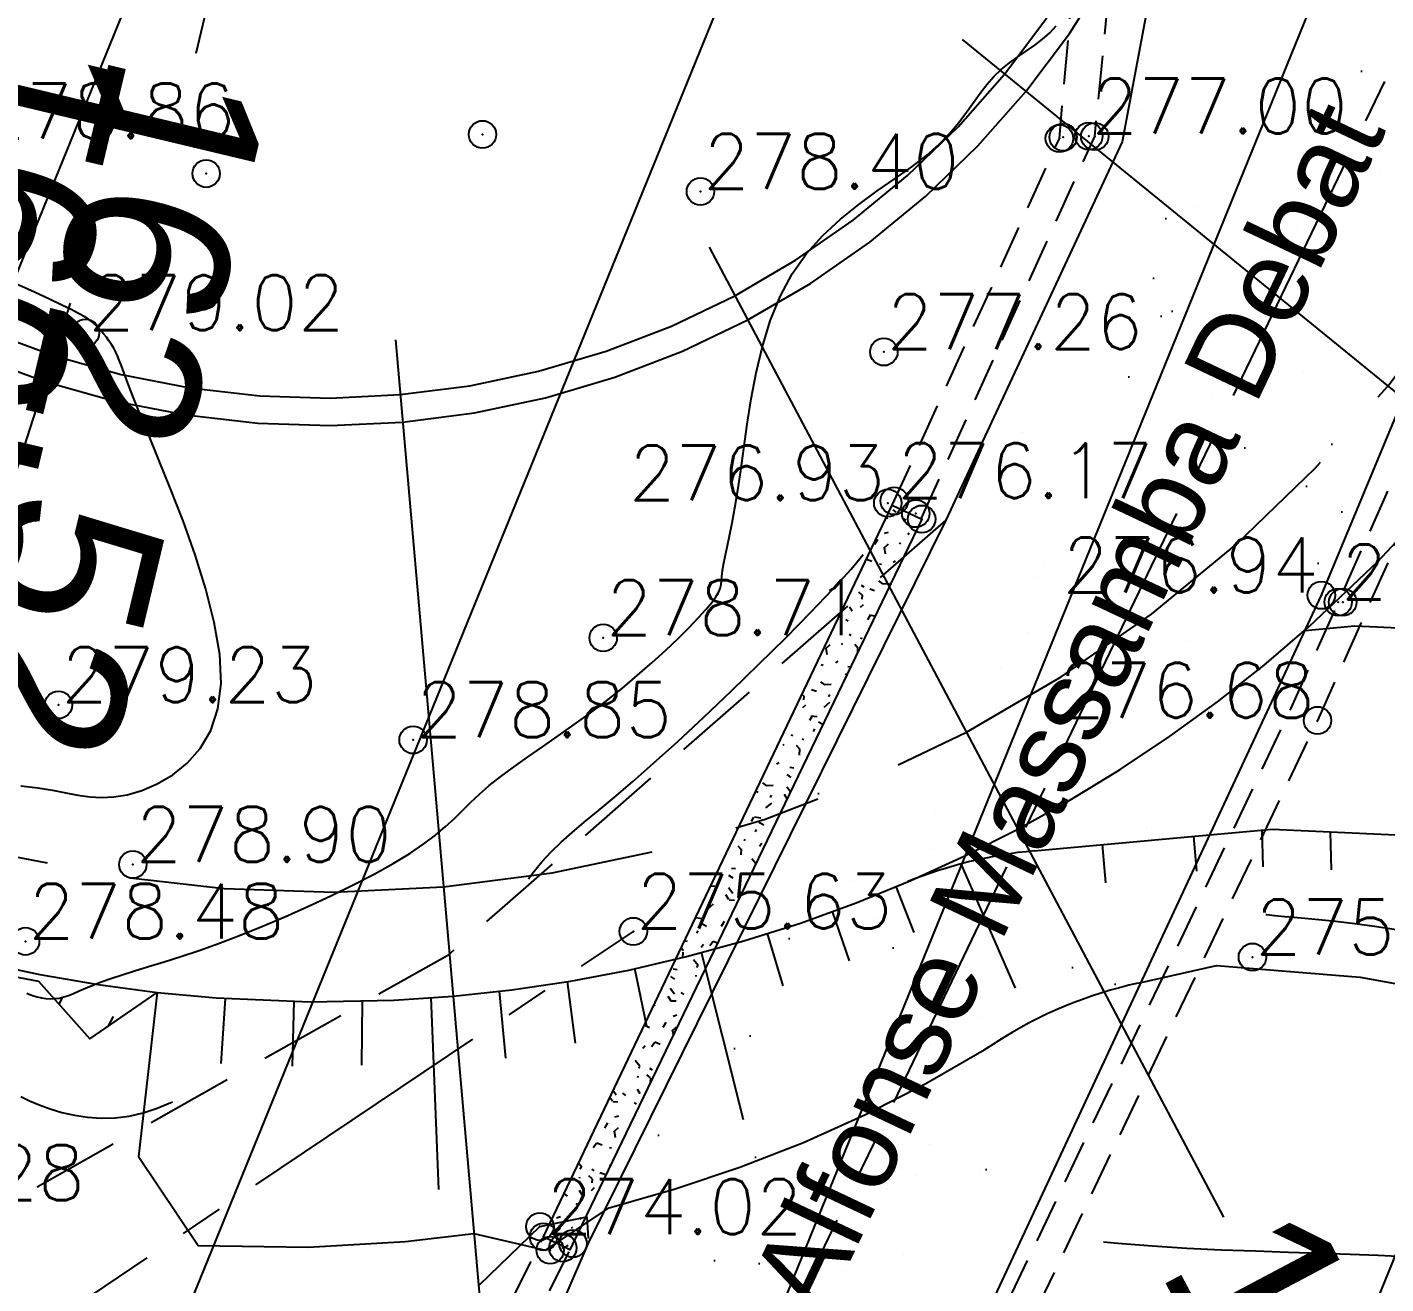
# Model space of a CAD drawing. Header units: millimetres. Extents: x 524954 to 526204, y 9523489 to 9524010.
# Drawn here: x 525196.24 to 525220.98, y 9523728.43 to 9523751.32 of the extents above; entities that cross this region are included whole.
import ezdxf
from ezdxf.enums import TextEntityAlignment as Align

# ---------------------------------------------------------------- set-up
doc = ezdxf.new("R2010")
doc.units = ezdxf.units.MM
doc.header["$PDMODE"] = 32
doc.header["$PDSIZE"] = 0.5
doc.linetypes.add('AXES2', pattern=[28.575000000000003, 19.05, -3.175, 3.175, -3.175])
doc.linetypes.add('CACHE2', pattern=[4.762499999999999, 3.175, -1.5875])
for name, color, linetype in [('Axe_Piste', 3, 'AXES2'), ('Bord_Route_Existante', 6, 'Continuous'), ('Borde_Piste', 7, 'CACHE2'), ('Caniveau', 5, 'CACHE2'), ('CN_01_00', 3, 'Continuous'), ('CN_02_00', 4, 'Continuous'), ('CN_05_00', 6, 'Continuous'), ('Route - Axe Route de la corniche 1 - Tabulations', 7, 'Continuous'), ('Route - Axe Route de la corniche 1 - Textes - Tabulations', 5, 'Continuous'), ('Route - Giratoire 1+ - Restitution en plan - Axe', 1, 'AXES2'), ('Route - Giratoire 1+ - Restitution en plan - GEM_ACC', 7, 'Continuous'), ('Route - Giratoire 1+ - Restitution en plan - GEM_Anneau', 7, 'Continuous'), ('Route - Giratoire 1+ - Restitution en plan - GEM_MRQ', 7, 'Continuous'), ('Route - Giratoire 1+ - Restitution en plan - Talus déblais', 1, 'Continuous'), ('Route - Giratoire 1+ - Restitution en plan - Talus remblais', 94, 'Continuous'), ('Route - Giratoire 1+ - Tabulations', 7, 'Continuous'), ('Route - Giratoire 1+ - Textes - Tabulations', 7, 'Continuous'), ('Route - Route de la corniche de Brazzaville - Restitution en plan - GEM_Trottoir', 7, 'Continuous'), ('Route - Route de la corniche de Brazzaville - Restitution en plan - GEM_VOIE 2', 7, 'Continuous'), ('Route - Route de la corniche de Brazzaville - Restitution en plan - Talus remblais', 94, 'Continuous'), ('Route - Route de la corniche de Brazzaville - Tabulations', 7, 'Continuous'), ('TopoAlt', 3, 'Continuous'), ('TOPOJIS', 7, 'Continuous'), ('Toponomie', 7, 'CACHE2')]:
    doc.layers.add(name, color=color, linetype=linetype)
doc.layers.add('Bord_Route_Existante_POLY3D', color=6, linetype='Continuous', plot=False)
doc.styles.add('Affichages route', font='arial.ttf', dxfattribs={"height": 0.5})
doc.styles.add('Simplex 1.0', font='Simplex.shx', dxfattribs={"width": 0.99, "height": 1})
doc.styles.get("Standard").update_dxf_attribs({"font": 'arial.ttf'})

# ---------------------------------------------------------------- blocks, each defined once
blk = doc.blocks.new('TCPOINT M')
at = {"color": 0}
blk.add_point((0, 0), dxfattribs=at)
at = {"layer": 'TopoAlt', "style": 'Simplex 1.0', "width": 0.99}
blk.add_attdef('ALT', (0.15, 0.15), '', height=1, dxfattribs=at)
blk = doc.blocks.new('MENSURA_TALSYM_7')
at = {"layer": 'Route - Giratoire 1+ - Restitution en plan - Talus déblais'}
for p, q in [((525174.969312462, 9523750.968656797), (525175.317662735, 9523751.047206368)), ((525175.267904593, 9523749.754843492), (525175.655470537, 9523749.853714414)), ((525175.5992795951, 9523748.550591031), (525176.028769059, 9523748.676911462)), ((525176.037292746, 9523747.380881546), (525177.387418521, 9523747.89821946)), ((525176.556294808, 9523746.244070916), (525177.0100174741, 9523746.451486992)), ((525177.1299801681, 9523745.133850701), (525177.591971586, 9523745.371574441)), ((525177.7569752231, 9523744.05282469), (525178.226106125, 9523744.317581734)), ((525178.435775738, 9523743.003521273), (525179.862571793, 9523743.897070318)), ((525179.206471712, 9523742.02088593), (525179.651940318, 9523742.352617871)), ((525180.0928727931, 9523741.141385559), (525180.478605955, 9523741.504428536)), ((525181.0384994, 9523740.324159432), (525181.370092007, 9523740.694012726)), ((525182.0168267101, 9523739.546191765), (525182.876820959, 9523740.660550509)), ((525183.026135565, 9523738.809040817), (525183.2747920931, 9523739.161613505)), ((525184.067948629, 9523738.11829807), (525184.286696253, 9523738.451034302)), ((525185.1188529581, 9523737.44202618), (525185.318373442, 9523737.759296456)), ((525186.206322129, 9523736.8266625), (525186.7143317991, 9523737.750316443)), ((525187.3279678001, 9523736.275696378), (525187.466981653, 9523736.559284639)), ((525188.476721899, 9523735.783803629), (525188.588329501, 9523736.0417412)), ((525189.666807123, 9523735.408113396), (525189.739881158, 9523735.625305666)), ((525190.873578474, 9523735.08222552), (525191.006984866, 9523735.602713749)), ((525192.090623069, 9523734.797691941), (525192.121558507, 9523734.920871232)), ((525193.310297459, 9523734.524318978), (525193.328514104, 9523734.61216369)), ((525194.539505472, 9523734.297277879), (525194.549929478, 9523734.352120861)), ((525195.768584923, 9523734.06954419), (525195.8097456511, 9523734.175597558)), ((525196.8183670341, 9523733.523908745), (525196.882981541, 9523733.638689797)), ((525197.7113212891, 9523733.116239088), (525197.808007951, 9523733.297892818))]:
    blk.add_line(p, q, dxfattribs=at)
blk = doc.blocks.new('MENSURA_TALSYM_9')
at = {"layer": 'Route - Giratoire 1+ - Restitution en plan - Talus remblais'}
for p, q in [((525214.2372648871, 9523733.81015004), (525213.2517307736, 9523736.079170438)), ((525212.393601987, 9523734.824269885), (525212.0682761291, 9523735.666780444)), ((525211.21321488, 9523734.311495075), (525210.90441187, 9523735.211435271)), ((525210.0080936151, 9523733.855813649), (525209.721080728, 9523734.809437115)), ((525209.283120634, 9523731.411885194), (525208.520690895, 9523734.46160415)), ((525207.523858652, 9523733.117444146), (525207.305684441, 9523734.168647163)), ((525204.9535658121, 9523732.538332656), (525204.8405636761, 9523733.758755729)), ((525206.225082036, 9523732.810426876), (525206.0781374121, 9523733.93350364)), ((525199.772377986, 9523732.437573848), (525199.849512361, 9523733.627647076)), ((525201.071564747, 9523732.39492362), (525201.098482201, 9523733.57690915)), ((525202.33436846, 9523732.412877074), (525202.348058665, 9523733.583389632)), ((525203.734348451, 9523730.145633742), (525203.596396609, 9523733.640413685))]:
    blk.add_line(p, q, dxfattribs=at)
blk = doc.blocks.new('MENSURA_TALSYMm_3')
at = {"layer": 'Route - Route de la corniche de Brazzaville - Restitution en plan - Talus remblais'}
for p, q in [((525217.544183222, 9523735.945424473), (525217.4865023601, 9523736.578863434)), ((525218.75268169, 9523736.021026464), (525218.731351932, 9523736.69221926)), ((525219.9948901851, 9523735.971040532), (525219.9794674311, 9523736.659923524))]:
    blk.add_line(p, q, dxfattribs=at)
blk = doc.blocks.new('MENSURA_TALSYMm_5')
at = {"layer": 'Route - Route de la corniche de Brazzaville - Restitution en plan - Talus remblais'}
blk.add_line((525215.887250404, 9523735.734679084), (525215.824163044, 9523736.42749105), dxfattribs=at)

msp = doc.modelspace()

# ---------------------------------------------------------------- hatches: boundary and pattern name
at = {"layer": 'Bord_Route_Existante'}
h = msp.add_hatch(dxfattribs=at)
h.set_pattern_fill('ALEA', color=8, scale=0.5, style=0)
h.set_pattern_definition([(312, (0.5, 0), (5.868885602391415, 1.247470143095462), [0, -3.75]), (67.00000000000001, (-0.25, 0.4330127), (-5.955276907356464, -0.7312160614884506), [0, -6.25]), (153, (-0.25, 0.4330127), (0.3140157386864475, -5.991777206115817), [0, -5]), (180, (-0.25, -0.4330127), (3, -5.19615242), [0, -5]), (74, (-2, 0), (-5.821774355054197, -1.451531374344055), [0, -5]), (286, (-2, 0), (5.821774355054197, -1.451531374344054), [0, -4.999999999999999]), (52.00000000000001, (1, -1.732050805), (-5.941608410316567, 0.8350386040940232), [0, -6.25]), (300.0000000000001, (1, 1.732050805), (5.999999997655989, -1.353315681740241e-09), [0, -5]), (175, (1, 1.732050805), (2.535709570680095, -5.437846719523567), [0, -5]), (114, (0.25, 1.299038105), (-5.967131369737009, 0.6271707807068072), [0, -2.5]), (248, (0.25, -1.299038105), (3.693968849444403, -4.72806452062641), [0, -3.1])])
h.paths.add_polyline_path([(525206.4582227552, 9523729.168545997), (525202.714288, 9523720.534856), (525199.801578, 9523714.652617), (525196.2674486558, 9523706.744260237), (525203.4311679997, 9523703.542898498), (525203.876219, 9523705.398292), (525204.915344, 9523708.693977), (525208.961927, 9523717.669181), (525219.8098036741, 9523740.970629836), (525221.6960786958, 9523745.49585356), (525233.6134012569, 9523750.416829893), (525215.2300835367, 9523758.673228983), (525216.3620884798, 9523756.55465169), (525217.0081055404, 9523753.624884494), (525216.1800603633, 9523749.234097203), (525212.9725171247, 9523742.341415893)])
at = {"layer": 'Caniveau', "linetype": 'ByBlock', "ltscale": 0.25}
h = msp.add_hatch(dxfattribs=at)
h.set_pattern_fill('HAIE', color=256, scale=1.5, angle=15, style=0)
h.set_pattern_definition([(124.29004622, (1.014315321132777, 0.277555445306221), (-15.29321808737699, 22.30173716473923), [0.09050849999999999, -31.69392165]), (176.565051177, (0.2734000339385614, 1.49029159024078), (-1.448888739434873, -0.3882285676520083), [0.09469499999999999, -4.648721490255]), (121.927513064, (0.178847027093413, 1.496014473826991), (-10.84252633718451, 17.28263934204195), [0.10269, -35.95975584045]), (126.250505507, (0.6317444681678392, 0.1692754200684016), (-4.838920317124224, 6.467986561876129), [0.1297425, -28.8400693737]), (43.4429286244, (0.2117214389516253, 0.960681985512507), (13.60840472778521, 12.96384668075138), [0.11664, -40.82539219185]), (98.65980825409997, (0.2291157726450721, 0.8459236757682408), (-0.3882285676543452, 1.448888739434066), [0.11607, -13.46700770721]), (43.07248693589999, (0.8390392026127553, 1.708241233763239), (16.11795363909942, 15.18919255559585), [0.07262550000000001, -25.4273745]), (84.4439547804, (1.253805200792975, 0.4080734297457855), (0.2842030364744699, 4.734894785961169), [0.07305, -12.74295561798]), (137.905242923, (1.256676198207919, 0.4796556019246414), (-4.062463181828207, 3.570209082991356), [0.086475, -30.28621009695]), (150, (1.292590392823972, 0.6264166406068485), (-1.44888873943453, -0.3882285676540293), [0.05441549999999999, -2.066904843555]), (171.250505507, (1.131025406112351, 1.543214680700125), (-25.89981980446587, 3.930564093628943), [0.116805, -40.85269585125]), (59.99999999999999, (0.9733558904969589, 1.487643256878097), (-0.3882285676540293, 1.44888873943453), [0.084633, -2.036687343555]), (63.36646066339999, (1.040991935162185, 1.284600230004374), (7.036392634826778, 14.30870988907014), [0.05141999999999999, -18.0109718682]), (49.6951535312, (1.117811766024614, 1.030939381456026), (11.77128742071937, 14.02450685250895), [0.06757499999999998, -23.64950745119999]), (143.290163192, (0.4227141131837672, 1.609964679275686), (-7.736697795975304, 5.69152942658283), [0.06918, -36.2419753107]), (87.2553283749, (0.7859440271918995, 0.8489961240320115), (1.601192687677162, 34.59315224109711), [0.11217, -39.2610442452]), (130.346175942, (0.7913368164340366, 0.9610086136221903), (-2.225345874747209, 2.509548911215834), [0.08988000000000002, -31.4458140624]), (130.016893478, (1.061386792617589, 0.6973176384955041), (-2.225345874735167, 2.509548911215426), [0.13194, -24.6974780358]), (56.18592516569999, (1.035971811837636, 0.6594494295075605), (1.060660171783924, 1.837117307092976), [0.045405, -15.89981371905]), (78.4349488229, (1.023218579898994, 0.4922618723296436), (-0.3882285676532607, 1.448888739433888), [0.0286695, -3.32543246625]), (146.185925166, (0.6371329119674484, 0.4463615322671519), (-1.83711730709853, 1.060660171774305), [0.090855, -15.85436371905]), (174.44395478, (0.679928983961016, 0.6170490053632213), (-4.734894785959185, 0.2842030365075261), [0.07305299999999998, -12.74295261798]), (34.7988763545, (0.3923339164462272, 0.6992705560124528), (14.38486186310108, 10.06606920187948), [0.05008499999999998, -39.80590576679999]), (131.565051177, (0.5082099809973721, 1.026786317334162), (-1.837117307086112, 1.060660171782422), [0.0286695, -3.32543246625]), (59.99999999999999, (0.6442621723715249, 1.195953445708119), (-0.3882285676540293, 1.44888873943453), [0.0362775, -2.085042843555]), (71.309932474, (0.8486815184965398, 1.126835943909941), (0.6724316041262121, 3.286006046519632), [0.0308685, -5.37745841319]), (146.185925166, (0.6099124859271146, 1.456692562626105), (-1.83711730709853, 1.060660171774305), [0.04546500000000001, -15.89975371905]), (15, (0.215939633061425, 1.222546553254025), (-0.388228567653781, 1.448888739433603), [0.07500000000000001, -1.425]), (161.309932474, (0.03295787337958653, 0.1739058225226952), (-3.286006046519632, 0.6724316041262121), [0.09235499999999999, -5.315971913189999]), (158.130102354, (-0.01632468332505549, 0.7048107033908727), (-5.123123353603653, 1.733091775919808), [0.106836, -7.393164000000001]), (51.3843518158, (-0.1784143205509716, 0.6658513090941064), (4.630869254773938, 5.899580488909486), [0.1008255, -35.30044566359999]), (151.73570459, (-0.1807600657553639, 0.9881047037072369), (-29.0056483458238, 15.52167400838734), [0.09986399999999998, -34.91798858999999]), (40.7099537808, (-0.2125501808166329, 1.33803023999266), (2.509548911212612, 2.225345874739596), [0.13764, -44.81233219125]), (142.405356631, (0.1864690861637321, 0.2945482386728236), (-19.53585877371486, 14.95326793622778), [0.0915, -32.0099018385]), (59.99999999999999, (0.256385042901609, 0.08328624185506335), (-0.3882285676540293, 1.44888873943453), [0.0423165, -2.079003843555]), (168.434948823, (0.157749665920437, 0.6497223708261787), (-1.44888873943321, -0.3882285676557894), [0.0381525, -3.31594946625]), (182.471192291, (0.3046722276069992, 0.2996658409378501), (-7.632672264822882, -0.4922540988550941), [0.11832, -13.710996685935]), (59.99999999999999, (0.03742917891176289, 1.019423394162598), (-0.3882285676540293, 1.44888873943453), [0.1060665, -2.015253843555])])
h.paths.add_polyline_path([(525205.6429442181, 9523729.28372124), (525211.9953949854, 9523742.613729458), (525212.5304619014, 9523742.3587419), (525206.179528375, 9523729.15996207), (525206.1214435637, 9523729.043962937)])

# ---------------------------------------------------------------- linework, layer by layer
at = {"layer": 'Axe_Piste', "ltscale": 0.25, "flags": 128}
for points in [[(525223.3659365363, 9523755.337211141), (525205.865374, 9523718.944309), (525201.810885, 9523709.034909), (525199.485437, 9523702.914356), (525197.325588, 9523695.207496), (525197.178017, 9523686.133457), (525198.690211186, 9523677.842982076)], [(525066.695783, 9523724.396966), (525085.950877, 9523722.773191), (525106.548751, 9523720.679492), (525125.936834, 9523721.608743), (525145.103509, 9523722.078654), (525164.84393, 9523721.170387), (525176.150546, 9523721.611933), (525180.370105, 9523722.004708), (525195.762823, 9523727.110127), (525207.27874, 9523734.846949)]]:
    msp.add_lwpolyline(points, dxfattribs=at)
at = {"layer": 'Bord_Route_Existante', "flags": 128}
msp.add_lwpolyline([(525206.4582227552, 9523729.168545997), (525202.714288, 9523720.534856), (525199.801578, 9523714.652617), (525196.2674486558, 9523706.744260237), (525203.4311679997, 9523703.542898498), (525203.876219, 9523705.398292), (525204.915344, 9523708.693977), (525208.961927, 9523717.669181), (525219.8098036741, 9523740.970629836), (525221.6960786958, 9523745.49585356), (525233.6134012569, 9523750.416829893), (525215.2300835367, 9523758.673228983), (525216.3620884798, 9523756.55465169), (525217.0081055404, 9523753.624884494), (525216.1800603633, 9523749.234097203), (525212.9725171247, 9523742.341415893)], close=True, dxfattribs=at)
at = {"layer": 'Bord_Route_Existante_POLY3D'}
msp.add_polyline3d([(525206.4582227552, 9523729.168545997, 0), (525202.714288, 9523720.534856, 272.86), (525199.801578, 9523714.652617, 271.79), (525198.024143, 9523710.625414, 271.22), (525196.2674486558, 9523706.744260237, 0), (525203.4311679997, 9523703.542898498, 0), (525203.876219, 9523705.398292, 270.94), (525204.915344, 9523708.693977, 271.29), (525208.961927, 9523717.669181, 272.8), (525219.8098036741, 9523740.970629836, 276.94), (525221.6960786958, 9523745.49585356, 277.25), (525233.6134012569, 9523750.416829893, 277.8), (525215.2300835367, 9523758.673228983, 278.32), (525216.3620884798, 9523756.55465169, 0), (525217.0081055404, 9523753.624884494, 0), (525216.1800603633, 9523749.234097203, 0), (525212.9725171247, 9523742.341415893, 0)], close=True, dxfattribs=at)
at = {"layer": 'Borde_Piste', "ltscale": 0.5, "flags": 128}
for points in [[(525212.9725171247, 9523742.341415893), (525203.8982743386, 9523734.410204183), (525194.216733, 9523728.943096), (525187.981996, 9523726.884806), (525179.245037, 9523725.539927), (525165.092498, 9523724.477741), (525145.1005, 9523724.771249), (525125.872337, 9523724.052267), (525107.12561, 9523723.918861), (525086.665061, 9523725.818562), (525067.312809, 9523726.621003)], [(525205.5777327503, 9523729.46857315), (525206.434011653, 9523729.645488515), (525206.4539868067, 9523729.25199135)]]:
    msp.add_lwpolyline(points, dxfattribs=at)
at = {"layer": 'Borde_Piste', "flags": 128}
msp.add_lwpolyline([(525186.2269690343, 9523700.693904238), (525189.026562, 9523705.073607), (525191.598698, 9523709.764767), (525194.644127, 9523714.937934), (525197.803286, 9523720.457816), (525201.261271, 9523725.311828), (525205.5777327503, 9523729.46857315)], dxfattribs=at)
at = {"layer": 'Caniveau', "ltscale": 0.25, "flags": 128}
for points in [[(525212.5230954252, 9523742.362252414), (525215.6824265249, 9523749.327832181), (525216.0886476613, 9523753.45924385), (525215.3420639057, 9523755.852253502), (525214.4576334603, 9523757.798764825), (525213.0850422714, 9523759.336390147), (525209.6626201367, 9523761.361670386), (525205.2335654569, 9523762.824561292), (525198.5246333509, 9523764.527586015), (525180.8000816217, 9523767.043678097), (525180.8000816217, 9523767.043678097), (525161.5595539539, 9523766.927447619), (525152.173934622, 9523766.206072291), (525142.3866041488, 9523765.292199908), (525123.5613439425, 9523764.03137923), (525123.0099126894, 9523763.999593513), (525096.7660088628, 9523764.909616848), (525078.0203341639, 9523767.877902316), (525060.3344871427, 9523772.269114029), (525053.8439844323, 9523774.10969526), (525040.6802884507, 9523777.734405844), (525026.5992667006, 9523781.449258711), (525022.23835139, 9523782.571622737), (525005.1599234111, 9523787.075192153), (524971.8871162329, 9523797.64943072)], [(525211.9953949853, 9523742.613729458), (525215.0386119938, 9523749.293765634), (525215.3962511243, 9523753.333154883), (525214.8873687424, 9523755.404984804), (525213.9755390505, 9523757.186722271), (525212.8106019294, 9523758.664208587), (525209.4183722184, 9523760.747164743), (525205.0645600391, 9523762.245133774), (525198.4077010585, 9523763.934940027), (525180.7388201482, 9523766.443129348), (525180.7388201482, 9523766.443129348), (525161.5905452668, 9523766.324852712), (525152.225089907, 9523765.60502718), (525142.4348060859, 9523764.690879036), (525123.5988551897, 9523763.429342348), (525123.0168315708, 9523763.39579322), (525096.7081717058, 9523764.30806201), (525077.9002643906, 9523767.286201706), (525060.1794847946, 9523771.686086815), (525053.681631686, 9523773.528752476), (525040.5232811804, 9523777.151991148), (525026.4471574506, 9523780.86555182), (525022.0862750582, 9523781.987907374), (525004.991568824, 9523786.495769355), (524971.7044215634, 9523797.074565262)], [(525221.9862043737, 9523745.041155186), (525219.2549101429, 9523738.914001558), (525208.9311107125, 9523717.270370621), (525203.9444512436, 9523705.520280467), (525202.8275803109, 9523698.319224829), (525203.5808243961, 9523689.156106016), (525204.3733551848, 9523684.961239334), (525205.034273, 9523683.01025)], [(525222.4731843369, 9523744.824074687), (525219.739096, 9523738.690653), (525209.41736, 9523717.051348), (525204.461161, 9523705.373032), (525203.364137, 9523698.29994), (525204.109916, 9523689.227633), (525204.89726, 9523685.06022), (525205.515765, 9523683.167634)], [(525188.188076, 9523682.700717), (525190.530845, 9523696.537102), (525194.432338, 9523704.846807), (525199.101779, 9523714.93413), (525201.9334572956, 9523721.89889923), (525205.6339788296, 9523729.26586652)], [(525206.1027341596, 9523729.006599044), (525202.3858873368, 9523721.583815064), (525199.801578, 9523714.652617), (525195.150273, 9523704.593987), (525191.357312, 9523696.20028), (525188.824191, 9523682.262102)]]:
    msp.add_lwpolyline(points, dxfattribs=at)
at = {"layer": 'Caniveau', "linetype": 'ByBlock', "ltscale": 0.25, "flags": 128}
msp.add_lwpolyline([(525205.6429442181, 9523729.28372124), (525211.9953949854, 9523742.613729458), (525212.5304619014, 9523742.3587419), (525206.179528375, 9523729.15996207), (525206.1214435637, 9523729.043962937), (525205.6428838163, 9523729.283594493)], dxfattribs=at)
at = {"layer": 'CN_01_00', "flags": 128}
for points, elevation in [([(525196.1220619808, 9523737.499283653), (525196.4293371288, 9523737.462180095), (525196.6990115446, 9523737.417123225), (525196.9405594108, 9523737.37049033), (525197.1634549106, 9523737.3286587), (525197.3771722264, 9523737.298005622), (525197.5911855414, 9523737.284908384), (525197.814969038, 9523737.295744276), (525198.0579968994, 9523737.336890584), (525198.325717106, 9523737.414410813), (525198.6074728308, 9523737.533113334), (525198.8885810444, 9523737.69749274), (525199.1543587173, 9523737.912043612), (525199.39012282, 9523738.181260543), (525199.5811903233, 9523738.509638121), (525199.7128781978, 9523738.901670933), (525199.770503414, 9523739.361853568), (525199.7445321092, 9523739.890537633), (525199.6460270887, 9523740.471502824), (525199.4912003244, 9523741.08438585), (525199.2962637878, 9523741.708823424), (525199.0774294509, 9523742.32445226), (525198.8509092855, 9523742.91090907), (525198.6329152634, 9523743.447830567), (525198.4396593564, 9523743.914853465), (525198.2836837798, 9523744.296908172), (525198.1628517215, 9523744.600099895), (525198.0713566134, 9523744.835827537), (525198.003391887, 9523745.01549), (525197.9531509738, 9523745.150486186), (525197.9148273052, 9523745.252215), (525197.8826143132, 9523745.332075346), (525197.8507054289, 9523745.401466126), (525197.814387817, 9523745.469752574), (525197.7733235732, 9523745.538165264), (525197.728268526, 9523745.6059011), (525197.6799785042, 9523745.672156988), (525197.6292093362, 9523745.73612983), (525197.5767168509, 9523745.797016533), (525197.5232568766, 9523745.854014004), (525197.4695852421, 9523745.906319141), (525197.4149873919, 9523745.953970259), (525197.3528672345, 9523746.000371294), (525197.2751582941, 9523746.049767582), (525197.173794095, 9523746.106404461), (525197.0407081615, 9523746.174527273), (525196.8678340182, 9523746.258381357), (525196.647105189, 9523746.36221205), (525196.3704551986, 9523746.490264695), (525196.0331781585, 9523746.645172024)], 278.9999999996453), ([(525205.3667825551, 9523735.805633266), (525205.4478875089, 9523735.912775563), (525205.6136495128, 9523736.115022717), (525205.7839136235, 9523736.299501706), (525205.9648093833, 9523736.474277208), (525206.1630359452, 9523736.649904655), (525206.3852924623, 9523736.836939478), (525206.638278088, 9523737.045937104), (525206.9286919752, 9523737.287452966), (525207.2632332771, 9523737.572042491), (525207.6486011471, 9523737.91026111), (525208.0873515335, 9523738.308045661), (525208.5654675645, 9523738.75285864), (525209.0647891642, 9523739.227543956), (525209.5671562564, 9523739.714945506), (525210.0544087647, 9523740.1979072), (525210.508386613, 9523740.65927294), (525210.910929725, 9523741.081886632), (525211.2438780245, 9523741.448592184), (525211.4655564579, 9523741.712677326)], 276.9999999996926), ([(525196.1209626371, 9523731.839309681), (525196.2779407114, 9523731.762000244), (525196.4564751406, 9523731.685860047), (525196.6547047899, 9523731.61414487), (525196.8697243514, 9523731.55051857), (525197.0986285182, 9523731.49864501), (525197.3385119828, 9523731.462188045), (525197.586469438, 9523731.444811538), (525197.8395955767, 9523731.450179346), (525198.0949850916, 9523731.481955329), (525198.3500904384, 9523731.542264953), (525198.6037951239, 9523731.627080103), (525198.855340418, 9523731.730834277), (525198.8849484914, 9523731.744782453)], 276.9999999996926)]:
    msp.add_lwpolyline(points, dxfattribs=dict(at, elevation=elevation))
at = {"layer": 'CN_02_00', "flags": 128}
for points, elevation in [([(525196.2311749737, 9523733.724206856), (525196.2890780319, 9523733.69951274), (525196.353368729, 9523733.676253764), (525196.423104803, 9523733.655618208), (525196.4973439922, 9523733.63879435), (525196.5751440348, 9523733.626970468), (525196.6555626689, 9523733.621334845), (525196.7376576329, 9523733.623075755), (525196.8204866648, 9523733.63338148), (525196.903826136, 9523733.65309499), (525196.99032695, 9523733.681678044), (525197.0833586437, 9523733.718247091), (525197.1862907537, 9523733.76191858), (525197.3024928168, 9523733.81180896), (525197.4353343699, 9523733.867034687), (525197.5881849496, 9523733.926712206), (525197.7644140926, 9523733.989957968), (525197.9667781449, 9523734.056383021), (525198.1955806897, 9523734.127576774), (525198.4505121192, 9523734.205623241), (525198.7312628255, 9523734.29260643), (525199.0375232012, 9523734.39061035), (525199.3689836384, 9523734.501719011), (525199.7253345292, 9523734.628016422), (525200.1062662662, 9523734.771586593), (525200.5099198323, 9523734.933490826), (525200.9282385734, 9523735.110699587), (525201.3516164258, 9523735.299160631), (525201.7704473261, 9523735.494821722), (525202.1751252111, 9523735.693630615), (525202.5560440172, 9523735.89153507), (525202.903597681, 9523736.084482843), (525203.2081801391, 9523736.268421696), (525203.4635245042, 9523736.44042288), (525203.6767205944, 9523736.602051646), (525203.8581974038, 9523736.755996736), (525204.0183839267, 9523736.904946892), (525204.1677091572, 9523737.051590862), (525204.3166020897, 9523737.198617386), (525204.4754917182, 9523737.348715207), (525204.654807037, 9523737.504573073), (525204.862467428, 9523737.668427965), (525205.0963538241, 9523737.840709824), (525205.3518375457, 9523738.021396834), (525205.6242899137, 9523738.210467177), (525205.9090822482, 9523738.407899035), (525206.20158587, 9523738.61367059), (525206.4971720995, 9523738.827760022), (525206.7912122573, 9523739.050145516), (525207.0792186632, 9523739.280004496), (525207.3572676316, 9523739.513311362), (525207.6215764765, 9523739.745239755), (525207.8683625117, 9523739.970963322), (525208.0938430513, 9523740.185655702), (525208.2942354089, 9523740.38449054), (525208.4657568985, 9523740.562641477), (525208.6046248339, 9523740.71528216), (525208.7086517542, 9523740.839489993), (525208.7820310997, 9523740.939957432), (525208.830551536, 9523741.023280703), (525208.8600017288, 9523741.096056024), (525208.8761703435, 9523741.164879618), (525208.8848460456, 9523741.236347709), (525208.8918175009, 9523741.317056514), (525208.9028733749, 9523741.413602257), (525208.922632916, 9523741.531985806), (525208.9510377035, 9523741.675826585), (525208.9868599, 9523741.848148672), (525209.0288716676, 9523742.051976139), (525209.0758451688, 9523742.290333062), (525209.1265525657, 9523742.566243514), (525209.1797660209, 9523742.882731568), (525209.2342576964, 9523743.242821299), (525209.2899721457, 9523743.647133399), (525209.3515434853, 9523744.086675044), (525209.4247782232, 9523744.550050026), (525209.5154828667, 9523745.025862139), (525209.6294639236, 9523745.502715176), (525209.7725279016, 9523745.969212929), (525209.9504813083, 9523746.413959196), (525210.1691306514, 9523746.825557765), (525210.4314293974, 9523747.195397034), (525210.7289188489, 9523747.526003795), (525211.0502872673, 9523747.822689446), (525211.3842229139, 9523748.090765378), (525211.71941405, 9523748.33554299), (525212.0445489372, 9523748.562333677), (525212.348315837, 9523748.776448833), (525212.6194030106, 9523748.983199852), (525212.8495995469, 9523749.186746454), (525213.0430978442, 9523749.386641642), (525213.2071911285, 9523749.581286743), (525213.3491726256, 9523749.769083085), (525213.4763355614, 9523749.948431993), (525213.5959731615, 9523750.117734795), (525213.715378652, 9523750.27539282), (525213.8418452585, 9523750.41980739), (525213.9807035422, 9523750.550236024), (525214.129433405, 9523750.669360997), (525214.283552084, 9523750.780720776), (525214.4385768165, 9523750.887853825), (525214.5900248395, 9523750.994298613), (525214.7334133903, 9523751.1035936), (525214.8642597061, 9523751.219277255), (525214.978081024, 9523751.344888043)], 277.9999999996689), ([(525221.252998857, 9523734.865897307), (525220.8205136708, 9523734.930685496), (525220.422731526, 9523734.983019447), (525220.0671838952, 9523735.024468504), (525219.7614022513, 9523735.056602018), (525219.5102648707, 9523735.081010377), (525219.3080372455, 9523735.099368129), (525219.146331671, 9523735.113370864), (525219.016760443, 9523735.124714172), (525218.9109358569, 9523735.135093642), (525218.8204702084, 9523735.14620486), (525218.8001241044, 9523735.149503967)], 275.9999999997162)]:
    msp.add_lwpolyline(points, dxfattribs=dict(at, elevation=elevation))
at = {"layer": 'CN_05_00', "elevation": 274.9999999997399, "flags": 128}
msp.add_lwpolyline([(525221.3159411865, 9523728.918000976), (525220.8471903886, 9523728.942025643), (525220.3359737355, 9523728.962389464), (525219.787823913, 9523728.980593296), (525219.209559092, 9523728.998706691), (525218.607997443, 9523729.018799206), (525217.9899571365, 9523729.042940399), (525217.3622563434, 9523729.073199823), (525216.7317132343, 9523729.111647038), (525216.1051459798, 9523729.160351595), (525215.8401798218, 9523729.186205328)], dxfattribs=at)
at = {"layer": 'Route - Axe Route de la corniche 1 - Tabulations'}
msp.add_line((525203.9566932131, 9523770.289966287), (525199.308059697, 9523750.837711753), dxfattribs=at)
at = {"layer": 'Route - Giratoire 1+ - Restitution en plan - Axe', "ltscale": 0.5, "flags": 128}
msp.add_lwpolyline([(525226.632376455, 9523760.56383902), (525226.552419113, 9523762.56170637), (525226.3130585391, 9523764.546794185), (525225.915825826, 9523766.506404681), (525225.363261907, 9523768.428003035), (525224.658901305, 9523770.299297579), (525223.807249524, 9523772.108318409), (525222.81375423, 9523773.843493968), (525221.684770402, 9523775.493725054), (525220.4275196841, 9523777.04845582), (525219.050044189, 9523778.497741291), (525217.5611550601, 9523779.832310991), (525215.970376107, 9523781.043628229), (525214.287882886, 9523782.123944702), (525212.524437612, 9523783.066350074), (525210.691320317, 9523783.864816168), (525208.8002566961, 9523784.514235526), (525206.863343102, 9523785.010454081), (525204.892969173, 9523785.350297725), (525202.901738578, 9523785.531592619), (525200.902388397, 9523785.553179096), (525198.907707649, 9523785.414919075), (525196.930455483, 9523785.117696948), (525194.983279565, 9523784.663413923), (525193.0786351761, 9523784.054975862), (525191.228705541, 9523783.296274692), (525189.4453238971, 9523782.392163508), (525187.739897799, 9523781.34842554), (525186.1233361551, 9523780.171737147), (525184.605979442, 9523778.869625121), (525183.197533566, 9523777.450418534), (525181.907007774, 9523775.923195465), (525180.742657027, 9523774.29772493), (525179.711929195, 9523772.584404396), (525178.82141742, 9523770.794193262), (525178.076817938, 9523768.938542774), (525177.4828936451, 9523767.029322762), (525177.043443629, 9523765.078745717), (525176.761278871, 9523763.099288678), (525176.638204262, 9523761.103613414), (525176.67500706, 9523759.104485434), (525176.8714518531, 9523757.114692338), (525177.226282063, 9523755.14696201), (525177.7372279901, 9523753.21388121), (525178.4010213211, 9523751.327815056), (525179.213416047, 9523749.500827938), (525180.1692156111, 9523747.744606337), (525181.2623061601, 9523746.070384078), (525182.485695644, 9523744.48887047), (525183.831558545, 9523743.010181801), (525185.291285933, 9523741.643776637), (525186.8555405351, 9523740.398395305), (525188.51431646, 9523739.282003997), (525190.257003201, 9523738.301743805), (525192.072453512, 9523737.463885052), (525193.949054706, 9523736.773787173), (525195.8748029381, 9523736.23586444), (525197.837379993, 9523735.853557723), (525199.8242320741, 9523735.629312478), (525201.822650108, 9523735.564563112), (525203.8198510411, 9523735.6597238), (525205.803059601, 9523735.914185837), (525207.759590022, 9523736.326321535), (525209.6769271861, 9523736.89349463), (525211.542806678, 9523737.612077152), (525213.3452932381, 9523738.477472628), (525215.072857101, 9523739.484145474), (525216.714447755, 9523740.625656422), (525218.2595646221, 9523741.894703697), (525219.698324227, 9523743.28316973), (525221.021523418, 9523744.782173073), (525222.220698236, 9523746.382125221), (525223.288178054, 9523748.072791941), (525224.217134645, 9523749.843358736), (525225.001625856, 9523751.68250002), (525225.6366336211, 9523753.578451565), (525226.118096058, 9523755.519085752), (525226.3820124391, 9523757.034601333), (525226.552219201, 9523758.563479677), (525226.63237633, 9523760.56133902)], dxfattribs=at)
at = {"layer": 'Route - Giratoire 1+ - Restitution en plan - GEM_ACC', "flags": 128}
msp.add_lwpolyline([(525195.414197057, 9523734.289626474), (525196.469859203, 9523734.061982187), (525197.5337802761, 9523733.876735218), (525198.604258228, 9523733.734181922), (525199.679580524, 9523733.634550355), (525201.394401381, 9523733.564887783), (525202.9173883761, 9523733.594435165), (525203.994849008, 9523733.66739458), (525205.068530187, 9523733.783382572), (525206.136714253, 9523733.942213582), (525207.1976923391, 9523734.14363351), (525208.2497671071, 9523734.387320135), (525209.291255463, 9523734.672883604), (525210.3204912441, 9523734.99986708), (525211.3358278971, 9523735.367747456), (525212.335641096, 9523735.775936205), (525213.318331356, 9523736.22378031), (525214.2823265811, 9523736.710563317), (525215.226084583, 9523737.235506475), (525216.148095553, 9523737.79776999), (525217.046884468, 9523738.396454358), (525217.921013459, 9523739.030601814), (525218.7690841061, 9523739.699197857), (525219.589739675, 9523740.401172873), (525220.830834487, 9523741.57912914), (525221.874319007, 9523742.695885535)], dxfattribs=at)
at = {"layer": 'Route - Giratoire 1+ - Restitution en plan - GEM_Anneau', "flags": 128}
msp.add_lwpolyline([(525195.322827313, 9523745.3178694), (525196.561384101, 9523744.862404801), (525197.832377934, 9523744.507375797), (525199.12767879, 9523744.255053364), (525200.439001164, 9523744.107051503), (525201.7579570661, 9523744.064316921), (525203.076109682, 9523744.127122974), (525204.3850273311, 9523744.29506792), (525205.6763374091, 9523744.567077478), (525206.941779937, 9523744.941411722), (525208.173260402, 9523745.415676188), (525209.362901532, 9523745.9868372), (525210.5030936811, 9523746.65124128), (525211.586543513, 9523747.404638505), (525212.6063206451, 9523748.242209706), (525213.555901985, 9523749.158597289), (525214.429213451, 9523750.147939496), (525215.22066883, 9523751.203907913), (525215.92520551, 9523752.319747949)], dxfattribs=at)
at = {"layer": 'Route - Giratoire 1+ - Restitution en plan - GEM_MRQ', "flags": 128}
msp.add_lwpolyline([(525195.5140257711, 9523745.77986848), (525196.715050536, 9523745.338205839), (525197.9475294041, 9523744.993935289), (525199.203578719, 9523744.74925899), (525200.475164051, 9523744.605742034), (525201.7541515931, 9523744.564302439), (525203.0323601901, 9523744.625205278), (525204.301613668, 9523744.788060982), (525205.553793138, 9523745.05182783), (525206.780888923, 9523745.414818611), (525207.975051798, 9523745.874711426), (525209.1286431961, 9523746.428564528), (525210.234284068, 9523747.072835151), (525211.2849020871, 9523747.803402158), (525212.273776882, 9523748.615592415), (525213.194583029, 9523749.504210673), (525214.041430511, 9523750.463572813), (525214.8089023951, 9523751.48754219)], dxfattribs=at)
at = {"layer": 'Route - Giratoire 1+ - Restitution en plan - Talus déblais', "flags": 128}
msp.add_lwpolyline([(525181.075589363, 9523740.292478684), (525181.982301472, 9523739.571710637), (525182.909652851, 9523738.886271168), (525184.819561312, 9523737.619963938), (525185.798827906, 9523737.037760912), (525186.808549057, 9523736.514684709), (525187.838246351, 9523736.040913517), (525188.886151935, 9523735.618928857), (525191.065368533, 9523735.030432733), (525193.2274975381, 9523734.539612554), (525195.379297859, 9523734.142163867), (525196.446690774, 9523733.943046724), (525197.381980418, 9523732.888323966), (525198.604258228, 9523733.734181922)], dxfattribs=at)
at = {"layer": 'Route - Giratoire 1+ - Restitution en plan - Talus remblais', "flags": 128}
msp.add_lwpolyline([(525198.604258228, 9523733.734181922), (525198.267310382, 9523730.74876507), (525199.352397435, 9523729.122656558), (525201.3549999581, 9523729.094683973), (525203.1268596051, 9523729.198122503), (525204.3748076151, 9523729.34161499), (525205.676890196, 9523729.041988559), (525206.8353803101, 9523729.81294377), (525208.03781399, 9523730.155326802), (525209.219812336, 9523730.550096584), (525210.376892969, 9523731.002869725), (525211.5060014611, 9523731.511613224), (525212.604274297, 9523732.074085213), (525213.66905437, 9523732.687857963), (525213.8785612329, 9523732.822761115)], dxfattribs=at)
at = {"layer": 'Route - Giratoire 1+ - Tabulations'}
for p, q in [((525213.265864633, 9523751.094839452), (525228.777182203, 9523738.469506694)), ((525208.660126525, 9523747.312019184), (525218.030459951, 9523729.64292607)), ((525197.0223834061, 9523746.289807912), (525190.875726006, 9523727.257766435)), ((525202.944861207, 9523745.621369887), (525204.694840875, 9523725.69807771))]:
    msp.add_line(p, q, dxfattribs=at)
at = {"layer": 'Route - Route de la corniche de Brazzaville - Restitution en plan - GEM_Trottoir', "flags": 128}
msp.add_lwpolyline([(525214.579313472, 9523736.314135225), (525218.9146397071, 9523736.708909418), (525221.564166978, 9523736.587021664), (525224.080846219, 9523736.138730804), (525228.76461171, 9523734.670319002), (525233.189444225, 9523732.995307323), (525237.518444175, 9523731.090136126), (525241.788936355, 9523729.056653695), (525246.017907528, 9523726.9381738), (525250.20366616, 9523724.7355438), (525258.7600911091, 9523719.981841302), (525267.487150053, 9523715.09937858), (525276.214208996, 9523710.216915863)], dxfattribs=at)
at = {"layer": 'Route - Route de la corniche de Brazzaville - Restitution en plan - GEM_Trottoir'}
msp.add_arc((525215.3047907561, 9523728.347097965), 8, 95.20299631898213, 112.2084755095966, dxfattribs=at)
at = {"layer": 'Route - Route de la corniche de Brazzaville - Restitution en plan - GEM_VOIE 2', "flags": 128}
msp.add_lwpolyline([(525219.507038585, 9523740.330431746), (525220.422551763, 9523740.413798247), (525223.072079034, 9523740.291910492), (525225.588758275, 9523739.843619632), (525230.301639826, 9523738.363223627), (525234.800018114, 9523736.656734878), (525239.201919629, 9523734.71862209), (525243.5446400071, 9523732.650746724), (525247.8451371191, 9523730.4964363), (525252.101690823, 9523728.256552516), (525260.7130761971, 9523723.472664878), (525269.44013514, 9523718.590202158), (525278.167194083, 9523713.707739439), (525281.457123726, 9523711.867146987), (525287.1383761631, 9523709.261629669), (525295.865435106, 9523704.379166948), (525304.592494049, 9523699.496704228), (525313.319552992, 9523694.61424151), (525322.046611935, 9523689.731778791), (525330.773670878, 9523684.849316072), (525339.500729821, 9523679.966853352), (525348.227788765, 9523675.084390635), (525350.269786037, 9523673.941969616)], dxfattribs=at)
at = {"layer": 'Route - Route de la corniche de Brazzaville - Restitution en plan - Talus remblais', "flags": 128}
msp.add_lwpolyline([(525216.474706241, 9523733.90616415), (525217.903052161, 9523734.223473094), (525220.51602866, 9523734.011781333), (525223.031097467, 9523733.55953369), (525227.63184793, 9523731.94871062), (525231.099592285, 9523728.244304258), (525235.135740828, 9523725.954566356), (525239.228463932, 9523723.815122146), (525243.17074017, 9523721.393731607), (525246.758097494, 9523718.343699934), (525250.3188506741, 9523715.134450916), (525254.1988934061, 9523711.829020994), (525257.908810375, 9523708.219503224), (525262.3415764701, 9523705.902027462)], dxfattribs=at)
at = {"layer": 'Route - Route de la corniche de Brazzaville - Restitution en plan - Talus remblais'}
msp.add_arc((525218.209622303, 9523726.096550442), 8, 102.5249369129073, 122.7778104274109, dxfattribs=at)
at = {"layer": 'Route - Route de la corniche de Brazzaville - Tabulations'}
for p, q in [((525205.4021565961, 9523769.82606109), (525182.783475752, 9523714.252728665)), ((525214.664378667, 9523766.05628095), (525192.045697823, 9523710.482948525)), ((525223.9266007381, 9523762.28650081), (525201.307919894, 9523706.713168385)), ((525233.188822808, 9523758.51672067), (525210.570141964, 9523702.943388244))]:
    msp.add_line(p, q, dxfattribs=at)

# ---------------------------------------------------------------- block references
at = {"layer": 'Route - Giratoire 1+ - Restitution en plan - Talus déblais'}
msp.add_blockref('MENSURA_TALSYM_7', (0, 0), dxfattribs=at)
at = {"layer": 'Route - Giratoire 1+ - Restitution en plan - Talus remblais'}
msp.add_blockref('MENSURA_TALSYM_9', (0, 0), dxfattribs=at)
at = {"layer": 'Route - Route de la corniche de Brazzaville - Restitution en plan - Talus remblais'}
for name in ['MENSURA_TALSYMm_3', 'MENSURA_TALSYMm_5']:
    msp.add_blockref(name, (0, 0), dxfattribs=at)
at = {"layer": 'TOPOJIS'}
ref = msp.add_blockref('TCPOINT M', (525215.5728457107, 9523749.333696686, 277), dxfattribs=at)
ref.add_attrib('ALT', '277.00', (525215.6228457107, 9523749.383696686, 277), dxfattribs={"layer": 'TopoAlt', "height": 1, "style": 'Simplex 1.0', "width": 0.99})
ref = msp.add_blockref('TCPOINT M', (525195.3167176811, 9523749.243177868, 278.86), dxfattribs=at)
ref.add_attrib('ALT', '278.86', (525195.3667176812, 9523749.29317787, 278.86), dxfattribs={"layer": 'TopoAlt', "height": 1, "style": 'Simplex 1.0', "width": 0.99})
for p in [(525204.5321515815, 9523749.365988862, 278.58), (525215.6824265249, 9523749.327832181, 277.82), (525215.0386119938, 9523749.293765634, 277.83), (525215.107549767, 9523749.315130645, 277.01), (525199.498179227, 9523748.652129984, 278.75), (525212.4226008944, 9523742.459049148, 276.16), (525212.5304619014, 9523742.3587419, 276.89), (525220.1989706293, 9523740.845093077, 276.97), (525205.5777327503, 9523729.46857315, 274.94), (525205.763905, 9523729.040229, 274.93), (525205.9944439281, 9523729.07984203, 274.05), (525206.179528375, 9523729.15996207, 274.88)]:
    msp.add_blockref('TCPOINT M', p, dxfattribs=at)
ref = msp.add_blockref('TCPOINT M', (525208.5004883634, 9523748.325872477, 278.4), dxfattribs=at)
ref.add_attrib('ALT', '278.40', (525208.5504883635, 9523748.375872478, 278.4), dxfattribs={"layer": 'TopoAlt', "height": 1, "style": 'Simplex 1.0', "width": 0.99})
ref = msp.add_blockref('TCPOINT M', (525197.3010289004, 9523745.749961564, 279.02), dxfattribs=at)
ref.add_attrib('ALT', '279.02', (525197.3510289005, 9523745.799961565, 279.02), dxfattribs={"layer": 'TopoAlt', "height": 1, "style": 'Simplex 1.0', "width": 0.99})
ref = msp.add_blockref('TCPOINT M', (525211.8424445835, 9523745.404110175, 277.26), dxfattribs=at)
ref.add_attrib('ALT', '277.26', (525211.8924445836, 9523745.454110175, 277.26), dxfattribs={"layer": 'TopoAlt', "height": 1, "style": 'Simplex 1.0', "width": 0.99})
ref = msp.add_blockref('TCPOINT M', (525211.9123235547, 9523742.650739161, 276.93), dxfattribs=at)
ref.add_attrib('ALT', '276.93', dxfattribs={"layer": 'TopoAlt', "height": 1, "style": 'Simplex 1.0', "width": 0.99}).set_placement((525211.8623235547, 9523742.700739162, 276.93), align=Align.RIGHT)
ref = msp.add_blockref('TCPOINT M', (525212.0316580873, 9523742.689824097, 276.17), dxfattribs=at)
ref.add_attrib('ALT', '276.17', (525212.0816580873, 9523742.739824098, 276.17), dxfattribs={"layer": 'TopoAlt', "height": 1, "style": 'Simplex 1.0', "width": 0.99})
ref = msp.add_blockref('TCPOINT M', (525219.8098036741, 9523740.970629836, 276.94), dxfattribs=at)
ref.add_attrib('ALT', '276.94', dxfattribs={"layer": 'TopoAlt', "height": 1, "style": 'Simplex 1.0', "width": 0.99}).set_placement((525219.7598036741, 9523741.020629836, 276.94), align=Align.RIGHT)
ref = msp.add_blockref('TCPOINT M', (525220.1160051817, 9523740.845709074, 276.46), dxfattribs=at)
ref.add_attrib('ALT', '276.46', (525220.1660051817, 9523740.895709075, 276.46), dxfattribs={"layer": 'TopoAlt', "height": 1, "style": 'Simplex 1.0', "width": 0.99})
ref = msp.add_blockref('TCPOINT M', (525206.7307550677, 9523740.194632048, 278.71), dxfattribs=at)
ref.add_attrib('ALT', '278.71', (525206.7807550677, 9523740.244632049, 278.71), dxfattribs={"layer": 'TopoAlt', "height": 1, "style": 'Simplex 1.0', "width": 0.99})
ref = msp.add_blockref('TCPOINT M', (525196.8079586538, 9523738.972908374, 279.23), dxfattribs=at)
ref.add_attrib('ALT', '279.23', (525196.8579586538, 9523739.022908375, 279.23), dxfattribs={"layer": 'TopoAlt', "height": 1, "style": 'Simplex 1.0', "width": 0.99})
ref = msp.add_blockref('TCPOINT M', (525219.739096, 9523738.690653, 276.68), dxfattribs=at)
ref.add_attrib('ALT', '276.68', dxfattribs={"layer": 'TopoAlt', "height": 1, "style": 'Simplex 1.0', "width": 0.99}).set_placement((525219.6890959999, 9523738.740653, 276.68), align=Align.RIGHT)
ref = msp.add_blockref('TCPOINT M', (525203.2665797862, 9523738.335287338, 278.85), dxfattribs=at)
ref.add_attrib('ALT', '278.85', (525203.3165797862, 9523738.385287339, 278.85), dxfattribs={"layer": 'TopoAlt', "height": 1, "style": 'Simplex 1.0', "width": 0.99})
ref = msp.add_blockref('TCPOINT M', (525198.1619731468, 9523736.064097106, 278.9), dxfattribs=at)
ref.add_attrib('ALT', '278.90', (525198.2119731469, 9523736.114097107, 278.9), dxfattribs={"layer": 'TopoAlt', "height": 1, "style": 'Simplex 1.0', "width": 0.99})
ref = msp.add_blockref('TCPOINT M', (525196.2087274196, 9523734.666066032, 278.48), dxfattribs=at)
ref.add_attrib('ALT', '278.48', (525196.2587274197, 9523734.716066033, 278.48), dxfattribs={"layer": 'TopoAlt', "height": 1, "style": 'Simplex 1.0', "width": 0.99})
ref = msp.add_blockref('TCPOINT M', (525207.27874, 9523734.846949, 275.63), dxfattribs=at)
ref.add_attrib('ALT', '275.63', (525207.32874, 9523734.896949, 275.63), dxfattribs={"layer": 'TopoAlt', "height": 1, "style": 'Simplex 1.0', "width": 0.99})
ref = msp.add_blockref('TCPOINT M', (525218.554373, 9523734.379247, 275.86), dxfattribs=at)
ref.add_attrib('ALT', '275.86', (525218.6043730001, 9523734.429247001, 275.86), dxfattribs={"layer": 'TopoAlt', "height": 1, "style": 'Simplex 1.0', "width": 0.99})
ref = msp.add_blockref('TCPOINT M', (525192.570537, 9523729.902962, 275.28), dxfattribs=at)
ref.add_attrib('ALT', '275.28', (525192.620537, 9523729.952962, 275.28), dxfattribs={"layer": 'TopoAlt', "height": 1, "style": 'Simplex 1.0', "width": 0.99})
ref = msp.add_blockref('TCPOINT M', (525205.6428838163, 9523729.283594493, 274.02), dxfattribs=at)
ref.add_attrib('ALT', '274.02', (525205.6928838163, 9523729.333594494, 274.02), dxfattribs={"layer": 'TopoAlt', "height": 1, "style": 'Simplex 1.0', "width": 0.99})

# ---------------------------------------------------------------- texts
at = {"layer": 'Route - Axe Route de la corniche 1 - Textes - Tabulations', "style": 'Affichages route'}
for s, p in [('160.0', (525196.802566071, 9523751.17942647)), ('162.52', (525199.249951778, 9523750.594558572))]:
    msp.add_text(s, height=3, rotation=256.5597229343728, dxfattribs=at).set_placement(p, align=Align.MIDDLE_LEFT)
at = {"layer": 'Route - Giratoire 1+ - Textes - Tabulations', "style": 'Affichages route'}
msp.add_text('130.0', height=3, rotation=297.9380534453113, dxfattribs=at).set_placement((525218.147589119, 9523729.422062406), align=Align.MIDDLE_LEFT)
at = {"layer": 'Toponomie', "insert": (525206.0751223192, 9523721.46343821), "char_height": 1.5, "width": 38.52035594754852, "attachment_point": 1, "rotation": 64.64815240339874}
msp.add_mtext('Avenue Alfonse Massamba Debat', dxfattribs=at)

doc.saveas('drawing.dxf')
